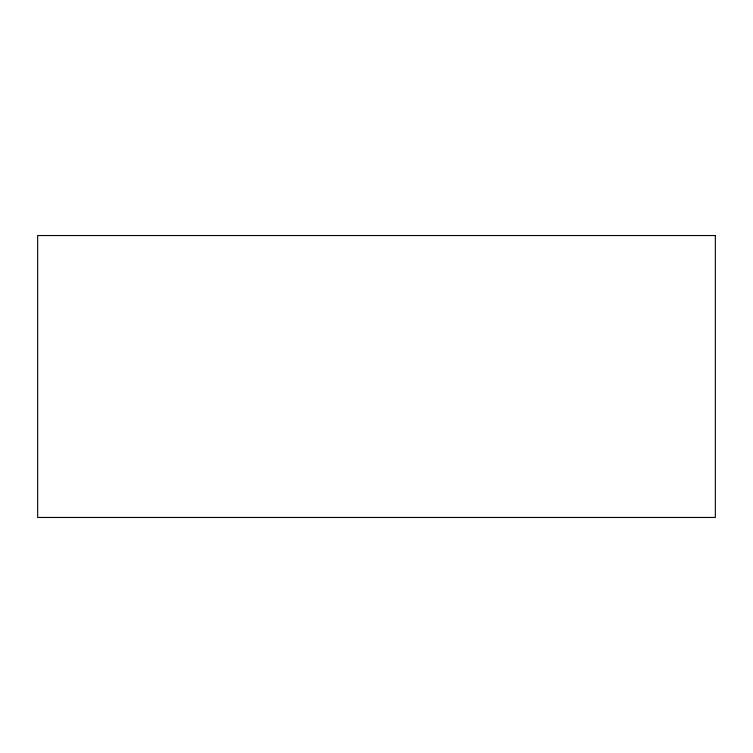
<?xml version="1.0" encoding="UTF-8"?>
<svg xmlns="http://www.w3.org/2000/svg" width="753" height="753" viewBox="0 0 753 753"><rect width="100%" height="100%" fill="white"/><g stroke="black" fill="none" stroke-linecap="round" stroke-linejoin="round"><path stroke-width="1.13" d="M715.35 235.538L37.65 235.538L37.65 517.462L715.35 517.462L715.35 235.538"/></g></svg>
